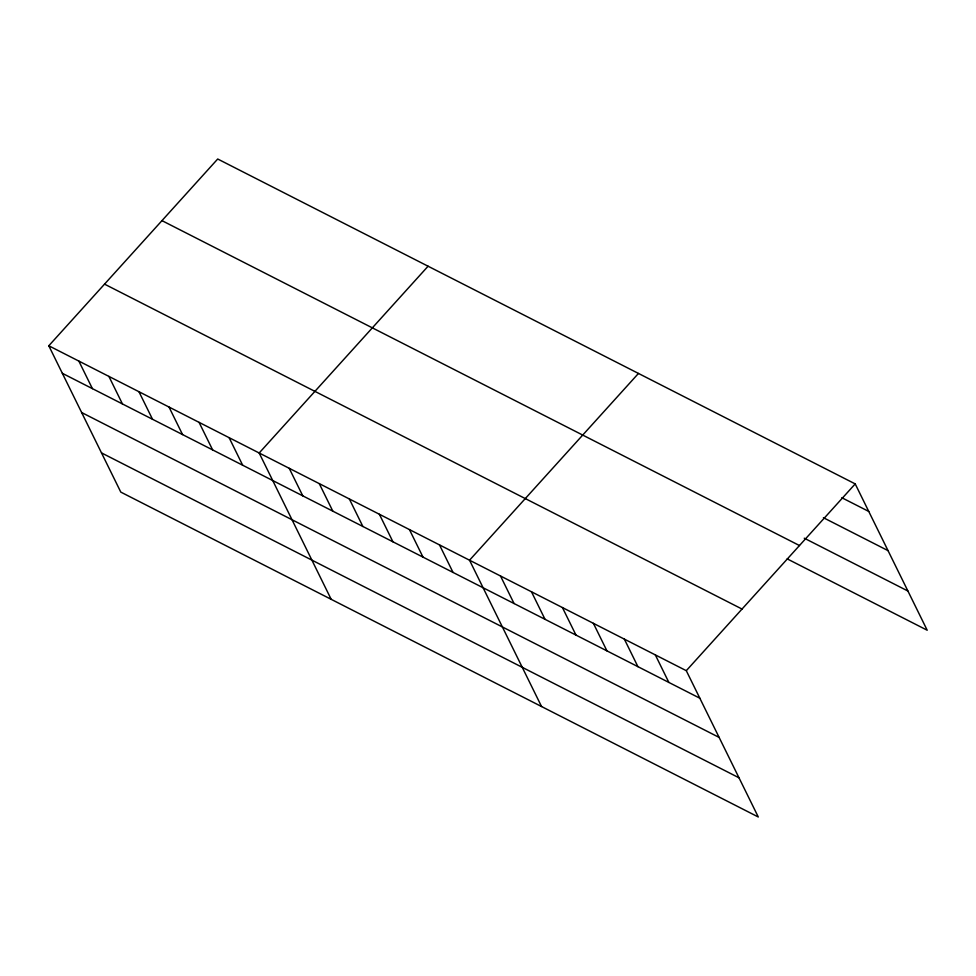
<?xml version="1.0" encoding="UTF-8"?>
<svg xmlns="http://www.w3.org/2000/svg" width="976" height="976" viewBox="0 0 976 976"><rect width="100%" height="100%" fill="white"/><g stroke="black" fill="none" stroke-linecap="round" stroke-linejoin="round"><path stroke-width="1.46" d="M48.8 345.772L686.287 670.683L758.291 816.997L120.792 492.099L48.8 345.772L217.709 159.003L855.208 483.901L927.2 630.228L787.193 558.87M428.086 266.216L259.177 452.998L331.169 599.313M638.45 373.442L469.541 560.212L541.546 706.526M686.287 670.683L855.208 483.901M841.824 497.723L868.75 511.436M823.415 517.707L888.038 550.635M804.248 538.191L907.912 591.029M161.967 220.637L799.466 545.535M104.542 284.138L742.028 609.048M62.354 373.32L699.841 698.218M81.642 412.519L719.129 737.417M101.504 452.901L739.003 777.799M655.323 654.896L668.877 682.444M624.359 639.121L637.914 666.657M593.396 623.335L606.95 650.882M562.432 607.56L575.986 635.095M531.469 591.773L545.023 619.309M500.505 575.999L514.059 603.534M439.493 544.901L453.035 572.436M409.432 529.578L422.986 557.113M379.383 514.267L392.938 541.802M349.335 498.943L362.877 526.491M319.274 483.632L332.828 511.168M289.225 468.309L302.78 495.857M229.116 437.675L242.67 465.223M199.067 422.364L212.622 449.899M169.007 407.041L182.561 434.588M138.958 391.73L152.512 419.265M108.909 376.407L122.451 403.954M78.849 361.096L92.403 388.631"/></g></svg>
